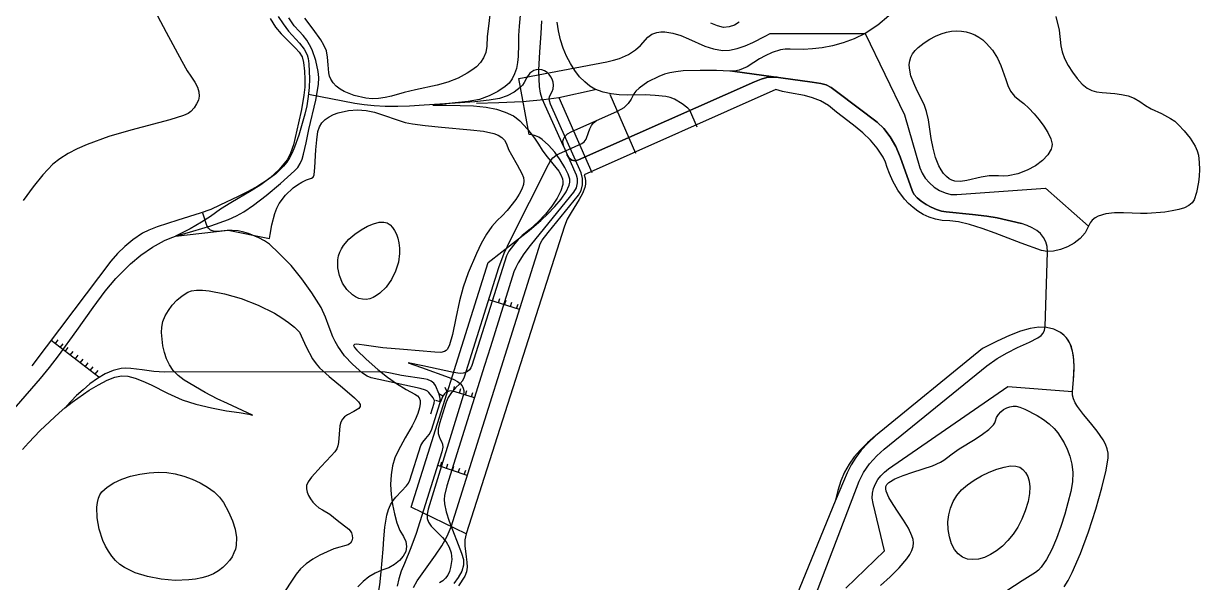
# Model space of a CAD drawing. Header units: inches. Extents: x 14835060 to 15200370, y 4673777 to 4962097.
# Drawn here: x 15122052 to 15169950, y 4842693 to 4865467 of the extents above; entities that cross this region are included whole.
import ezdxf

# ---------------------------------------------------------------- set-up
doc = ezdxf.new("R2010")
doc.units = ezdxf.units.IN
doc.header["$MEASUREMENT"] = 0
for name, color, linetype in [('1000m', 7, 'Continuous'), ('100m', 7, 'Continuous'), ('200m', 7, 'Continuous'), ('500m', 7, 'Continuous'), ('Ã¥Â³Â¶Ã¥Â¶Â¼', 7, 'Continuous'), ('Ã¥Â¸Â‚Ã¨Â¡Â—Ã¥ÂœÂ°', 7, 'Continuous'), ('Ã¦Â²Â³Ã¥Â·ÂÃ£ÂƒÂ»Ã¦Â¹Â–Ã¦Â²Â¼', 7, 'Continuous'), ('Ã¦ÂµÂ·Ã¥Â²Â¸Ã§Â·Âš', 7, 'Continuous'), ('Ã¦Â–Â°Ã¥Â¹Â¹Ã§Â·Âš', 7, 'Continuous'), ('Ã§Â¡Â…Ã¥Â·ÂžÃ¥ÂŸÂ\xa0Ã©Â\xa0Â\xadÃ§Â·Âš', 7, 'Continuous'), ('Ã§Â¡Â…Ã¥Â·ÂžÃ¥ÂœÂ°Ã©Â‰Â„', 7, 'Continuous'), ('Ã§Â¡Â…Ã¥Â·ÂžÃ§Â£ÂÃ¦ÂµÂ®', 7, 'Continuous'), ('Ã§Â¡Â…Ã¥Â·ÂžÃ§Â·Âš', 7, 'Continuous'), ('Ã§ÂºÂœÃ¨Â»ÂŠÃ£ÂƒÂ»Ã§Â´Â¢Ã©ÂÂ“', 7, 'Continuous'), ('Ã¨Â‡Â¨Ã¦ÂµÂ·Ã§Â·Âš', 7, 'Continuous')]:
    doc.layers.add(name, color=color, linetype=linetype)

msp = doc.modelspace()

# ---------------------------------------------------------------- linework, layer by layer
at = {"layer": '1000m'}
msp.add_lwpolyline([(15130201, 4845948), (15130400, 4845568), (15130561, 4845206), (15130674, 4844860), (15130729, 4844527), (15130716, 4844207), (15130681, 4844051), (15130625, 4843897), (15130547, 4843745), (15130445, 4843595), (15130319, 4843447), (15130167, 4843300), (15129988, 4843164), (15129784, 4843050), (15129559, 4842957), (15129316, 4842884), (15129058, 4842830), (15128789, 4842795), (15128227, 4842778), (15127658, 4842825), (15127106, 4842932), (15126599, 4843092), (15126161, 4843300), (15125972, 4843429), (15125800, 4843585), (15125645, 4843765), (15125507, 4843964), (15125386, 4844177), (15125283, 4844402), (15125129, 4844870), (15125048, 4845334), (15125039, 4845763), (15125062, 4845955), (15125104, 4846125), (15125164, 4846271), (15125244, 4846389), (15125458, 4846583), (15125734, 4846754), (15126058, 4846902), (15126415, 4847021), (15126792, 4847111), (15127173, 4847167), (15127544, 4847188), (15127892, 4847170), (15128231, 4847114), (15128577, 4847024), (15128919, 4846904), (15129248, 4846756), (15129551, 4846583), (15129818, 4846389), (15130038, 4846176), (15130201, 4845948)], dxfattribs=at)
at = {"layer": '100m'}
for points in [[(15142312, 4866102), (15142234, 4865353), (15142208, 4864983), (15142208, 4864621), (15142204, 4864124), (15142176, 4863877), (15142128, 4863640), (15142056, 4863417), (15141959, 4863215), (15141832, 4863039), (15141675, 4862896), (15141367, 4862693), (15141021, 4862515), (15140623, 4862376), (15140158, 4862291), (15138725, 4862137), (15139299, 4862139), (15140383, 4862115), (15140901, 4862064), (15141317, 4861975), (15141673, 4861854), (15142011, 4861705), (15142123, 4861629), (15142261, 4861502), (15142574, 4861156), (15142859, 4860798), (15143027, 4860556), (15143180, 4860309), (15143331, 4860097), (15143616, 4859748), (15143850, 4859449), (15143939, 4859298), (15144005, 4859138), (15144023, 4859033), (15144017, 4858914), (15143941, 4858646), (15143789, 4858347), (15143575, 4858028), (15143312, 4857704), (15143013, 4857387), (15142691, 4857090), (15142360, 4856825), (15142201, 4856671), (15142003, 4856434), (15141826, 4856188), (15141726, 4856004), (15140310, 4851536), (15140269, 4851437), (15140213, 4851356), (15140142, 4851293), (15140056, 4851247), (15139956, 4851219), (15139841, 4851210), (15139568, 4851246), (15138318, 4851522), (15137714, 4851641), (15138265, 4851453), (15139385, 4851048), (15139577, 4850966), (15139728, 4850883), (15139840, 4850797), (15139918, 4850708), (15139965, 4850615), (15139985, 4850518), (15139980, 4850415), (15139955, 4850307), (15138540, 4845687), (15138492, 4845478), (15138494, 4845306), (15138547, 4845151), (15138653, 4844994), (15138951, 4844687), (15139115, 4844523), (15139267, 4844343), (15139392, 4844139), (15139474, 4843903), (15139499, 4843630), (15139449, 4843310), (15139396, 4843141), (15139329, 4842993), (15139243, 4842867), (15139133, 4842761), (15138993, 4842676)], [(15151201, 4865521), (15151007, 4865402), (15150797, 4865325), (15150565, 4865310), (15150314, 4865368), (15150043, 4865485)], [(15158497, 4864494), (15158736, 4864678), (15158971, 4864831), (15159201, 4864953), (15159425, 4865047), (15159643, 4865113), (15159855, 4865153), (15160060, 4865167), (15160258, 4865158), (15160448, 4865126), (15160630, 4865073), (15160803, 4865000), (15160967, 4864907), (15161121, 4864798), (15161265, 4864671), (15161522, 4864374), (15161721, 4864056), (15161863, 4863752), (15162056, 4863192), (15162146, 4862941), (15162258, 4862713), (15162411, 4862510), (15162626, 4862334), (15162800, 4862202), (15163001, 4862018), (15163214, 4861793), (15163424, 4861543), (15163617, 4861281), (15163778, 4861020), (15163893, 4860774), (15163946, 4860557), (15163941, 4860455), (15163910, 4860346), (15163774, 4860118), (15163555, 4859890), (15163268, 4859675), (15162930, 4859490), (15162555, 4859349), (15162161, 4859267), (15161961, 4859254), (15161762, 4859261), (15161387, 4859262), (15161052, 4859212), (15160474, 4859066), (15160221, 4859025), (15159983, 4859042), (15159868, 4859080), (15159754, 4859143), (15159642, 4859234), (15159529, 4859357), (15159425, 4859504), (15159336, 4859663), (15159196, 4860012), (15159097, 4860389), (15159025, 4860779), (15158908, 4861538), (15158836, 4861876), (15158737, 4862166), (15158454, 4862729), (15158310, 4863031), (15158196, 4863339), (15158134, 4863646), (15158130, 4863797), (15158148, 4863945), (15158191, 4864090), (15158262, 4864230), (15158363, 4864365), (15158497, 4864494)], [(15156951, 4842572), (15157347, 4842918), (15157720, 4843285), (15158031, 4843651), (15158151, 4843828), (15158240, 4843997), (15158294, 4844157), (15158307, 4844303), (15158285, 4844447), (15158239, 4844597), (15158093, 4844913), (15157897, 4845239), (15157679, 4845564), (15157470, 4845875), (15157297, 4846160), (15157190, 4846409), (15157171, 4846515), (15157178, 4846608), (15157220, 4846691), (15157298, 4846770), (15157544, 4846916), (15157880, 4847053), (15158271, 4847184), (15159069, 4847452), (15159405, 4847599), (15159541, 4847677), (15159651, 4847760), (15159878, 4847940), (15160164, 4848132), (15160808, 4848535), (15161113, 4848736), (15161371, 4848930), (15161556, 4849111), (15161613, 4849195), (15161641, 4849274), (15161685, 4849418), (15161759, 4849544), (15161857, 4849650), (15161972, 4849736), (15162098, 4849803), (15162229, 4849848), (15162359, 4849872), (15162482, 4849875), (15162632, 4849840), (15162836, 4849760), (15163334, 4849497), (15163592, 4849330), (15163832, 4849152), (15164036, 4848971), (15164186, 4848794), (15164438, 4848382), (15164560, 4848126), (15164667, 4847837), (15164746, 4847518), (15164787, 4847171), (15164780, 4846795), (15164715, 4846394), (15164466, 4845471), (15164307, 4844975), (15164129, 4844488), (15163935, 4844034), (15163725, 4843636), (15163504, 4843318), (15163390, 4843197), (15163274, 4843105), (15162730, 4842764), (15162107, 4842358)]]:
    msp.add_lwpolyline(points, dxfattribs=at)
at = {"layer": '200m'}
for points in [[(15132096, 4865666), (15132319, 4865321), (15132543, 4865047), (15132758, 4864825), (15132958, 4864637), (15133136, 4864467), (15133284, 4864295), (15133395, 4864104), (15133461, 4863877), (15133503, 4863530), (15133516, 4863194), (15133504, 4862867), (15133472, 4862552), (15133371, 4861957), (15133252, 4861415), (15133046, 4860527), (15132932, 4860181), (15132786, 4859909), (15132460, 4859514), (15132104, 4859183), (15131724, 4858899), (15131327, 4858645), (15130500, 4858162), (15130081, 4857900), (15129667, 4857602), (15129307, 4857368), (15128834, 4857106), (15128247, 4856804), (15130384, 4857043), (15132073, 4856706), (15132094, 4856868), (15132162, 4857258), (15132283, 4857727), (15132366, 4857946), (15132464, 4858129), (15132729, 4858472), (15133038, 4858769), (15133208, 4858895), (15133389, 4859005), (15133579, 4859095), (15133779, 4859164), (15133844, 4859212), (15133884, 4859305), (15133913, 4859607), (15133954, 4860319), (15133993, 4860725), (15134043, 4861063), (15134104, 4861256), (15134204, 4861419), (15134336, 4861556), (15134495, 4861667), (15134677, 4861757), (15134874, 4861828), (15135295, 4861921), (15135661, 4861947), (15136013, 4861918), (15136353, 4861848), (15136680, 4861752), (15137305, 4861534), (15137603, 4861440), (15137895, 4861375), (15138411, 4861311), (15139080, 4861248), (15140263, 4861139), (15140787, 4861075), (15141215, 4860985), (15141389, 4860917), (15141532, 4860827), (15141643, 4860709), (15141720, 4860558), (15141812, 4860331), (15141923, 4860113), (15142158, 4859709), (15142354, 4859355), (15142413, 4859198), (15142435, 4859056), (15142411, 4858904), (15142344, 4858722), (15142239, 4858518), (15142101, 4858299), (15141751, 4857849), (15141550, 4857634), (15141338, 4857435), (15141122, 4857198), (15140906, 4856878), (15140696, 4856503), (15140499, 4856100), (15140166, 4855313), (15139955, 4854729), (15139811, 4854172), (15139659, 4853458), (15139518, 4852793), (15139408, 4852378), (15139318, 4852201), (15139266, 4852144), (15139205, 4852104), (15139043, 4852070), (15138801, 4852083), (15137525, 4852185), (15136693, 4852260), (15136022, 4852345), (15135631, 4852397), (15135532, 4852387), (15135497, 4852346), (15135527, 4852271), (15135623, 4852155), (15136010, 4851785), (15136478, 4851372), (15136875, 4851054), (15137248, 4850796), (15137643, 4850557), (15137984, 4850367), (15138096, 4850292), (15138170, 4850211), (15138208, 4850113), (15138209, 4849983), (15138176, 4849810), (15138108, 4849579), (15138008, 4849323), (15137884, 4849077), (15137595, 4848588), (15137306, 4848062), (15137182, 4847768), (15137082, 4847446), (15137021, 4847084), (15137002, 4846692), (15137022, 4846283), (15137075, 4845875), (15137157, 4845484), (15137262, 4845125), (15137386, 4844816), (15137524, 4844573), (15137627, 4844365), (15137657, 4844158), (15137620, 4843956), (15137521, 4843764), (15137369, 4843587), (15137168, 4843428), (15136927, 4843295), (15136651, 4843190), (15136372, 4843079), (15136116, 4842926), (15135881, 4842738), (15135667, 4842520)], [(15134389, 4864356), (15134285, 4864587), (15134158, 4864807), (15133853, 4865236), (15133508, 4865685)], [(15141052, 4865816), (15140994, 4865362), (15140942, 4864935), (15140917, 4864550), (15140882, 4864291), (15140794, 4864067), (15140663, 4863873), (15140501, 4863707), (15140318, 4863564), (15140124, 4863442), (15139750, 4863245), (15139335, 4863073), (15138905, 4862951), (15138016, 4862771), (15137553, 4862650), (15137045, 4862506), (15136782, 4862447), (15136517, 4862408), (15136253, 4862398), (15135993, 4862426), (15135523, 4862538), (15135311, 4862611), (15135118, 4862696), (15134945, 4862796), (15134793, 4862911), (15134666, 4863045), (15134564, 4863198), (15134517, 4863317), (15134487, 4863458), (15134459, 4863778), (15134439, 4864097), (15134389, 4864356), (15134389, 4864356)], [(15162856, 4845619), (15162715, 4845269), (15162547, 4844947), (15162356, 4844657), (15162146, 4844399), (15161921, 4844175), (15161684, 4843986), (15161440, 4843833), (15161193, 4843718), (15160949, 4843647), (15160717, 4843624), (15160500, 4843650), (15160301, 4843727), (15160125, 4843854), (15159975, 4844033), (15159854, 4844265), (15159767, 4844550), (15159717, 4844858), (15159706, 4845159), (15159736, 4845448), (15159807, 4845726), (15159918, 4845989), (15160070, 4846235), (15160263, 4846464), (15160497, 4846672), (15160769, 4846863), (15161069, 4847036), (15161382, 4847187), (15161693, 4847308), (15161988, 4847395), (15162253, 4847441), (15162474, 4847439), (15162635, 4847385), (15162758, 4847290), (15162866, 4847168), (15162953, 4847014), (15163014, 4846825), (15163041, 4846595), (15163028, 4846320), (15162968, 4845997), (15162856, 4845619)]]:
    msp.add_lwpolyline(points, dxfattribs=at)
at = {"layer": '500m'}
for points in [[(15127029, 4866684), (15127868, 4865117), (15128504, 4863928), (15128723, 4863539), (15128864, 4863319), (15129032, 4863082), (15129141, 4862871), (15129198, 4862682), (15129207, 4862509), (15129173, 4862347), (15129101, 4862192), (15128996, 4862037), (15128864, 4861879), (15128753, 4861798), (15128569, 4861715), (15128016, 4861540), (15126423, 4861121), (15125522, 4860857), (15124646, 4860544), (15124240, 4860366), (15123865, 4860171), (15123533, 4859960), (15123250, 4859730), (15122844, 4859306), (15122440, 4858808), (15122040, 4858250)], [(15137372, 4856092), (15137324, 4855740), (15137209, 4855382), (15137038, 4855038), (15136821, 4854730), (15136569, 4854478), (15136434, 4854379), (15136294, 4854303), (15136151, 4854251), (15136006, 4854226), (15135860, 4854231), (15135715, 4854268), (15135576, 4854332), (15135446, 4854415), (15135219, 4854629), (15135041, 4854894), (15134917, 4855195), (15134854, 4855515), (15134858, 4855837), (15134887, 4855995), (15134935, 4856147), (15135003, 4856292), (15135091, 4856428), (15135306, 4856674), (15135547, 4856888), (15135803, 4857067), (15136060, 4857208), (15136307, 4857309), (15136532, 4857367), (15136723, 4857378), (15136867, 4857340), (15136980, 4857264), (15137081, 4857162), (15137169, 4857036), (15137244, 4856887), (15137303, 4856717), (15137345, 4856527), (15137368, 4856318), (15137372, 4856092)], [(15122015, 4848105), (15122252, 4848382), (15122732, 4848879), (15123508, 4849604), (15123508, 4849604), (15123735, 4849809), (15124028, 4850042), (15124732, 4850528), (15125101, 4850748), (15125455, 4850930), (15125773, 4851057), (15126036, 4851113), (15126298, 4851094), (15126594, 4851017), (15126914, 4850896), (15127247, 4850745), (15127915, 4850413), (15128520, 4850137), (15129071, 4849961), (15129702, 4849808), (15130319, 4849689), (15130829, 4849617), (15131232, 4849549), (15131380, 4849507), (15130968, 4849706), (15130363, 4849982), (15129945, 4850175), (15129451, 4850436), (15128590, 4850939), (15128348, 4851121), (15128152, 4851328), (15127997, 4851557), (15127879, 4851803), (15127792, 4852062), (15127732, 4852329), (15127671, 4852872), (15127681, 4853093), (15127733, 4853321), (15127824, 4853552), (15127951, 4853779), (15128109, 4853995), (15128296, 4854196), (15128508, 4854373), (15128741, 4854523), (15128896, 4854579), (15129096, 4854606), (15129336, 4854606), (15129610, 4854581), (15130234, 4854460), (15130919, 4854258), (15131615, 4853986), (15132276, 4853660), (15132577, 4853480), (15132850, 4853291), (15133090, 4853095), (15133290, 4852893), (15133564, 4852297), (15133827, 4851812), (15133968, 4851598), (15134105, 4851433), (15134506, 4851083), (15135045, 4850642), (15135530, 4850223), (15135692, 4850057), (15135768, 4849940), (15135765, 4849857), (15135712, 4849785), (15135505, 4849655), (15135248, 4849519), (15135131, 4849439), (15135039, 4849346), (15134976, 4849226), (15134937, 4849078), (15134903, 4848737), (15134881, 4848398), (15134858, 4848254), (15134818, 4848140), (15134728, 4848017), (15134576, 4847847), (15134173, 4847425), (15133782, 4846987), (15133646, 4846798), (15133579, 4846647), (15133572, 4846514), (15133599, 4846375), (15133655, 4846234), (15133736, 4846095), (15133839, 4845964), (15133957, 4845844), (15134087, 4845741), (15134225, 4845659), (15134524, 4845472), (15134832, 4845235), (15135299, 4844861), (15135363, 4844801), (15135413, 4844714), (15135443, 4844612), (15135449, 4844502), (15135426, 4844395), (15135368, 4844300), (15135271, 4844226), (15135129, 4844182), (15134934, 4844138), (15134690, 4844059), (15134415, 4843948), (15134125, 4843809), (15133838, 4843644), (15133570, 4843457), (15133338, 4843251), (15133159, 4843028), (15132521, 4842065)]]:
    msp.add_lwpolyline(points, dxfattribs=at)
at = {"layer": 'Ã¥Â³Â¶Ã¥Â¶Â¼'}
msp.add_lwpolyline([(15164442, 4842518), (15164602, 4842777), (15164768, 4843095), (15165104, 4843869), (15165430, 4844758), (15165726, 4845677), (15165971, 4846543), (15166146, 4847271), (15166230, 4847777), (15166227, 4847961), (15166189, 4848143), (15166121, 4848323), (15166028, 4848502), (15165787, 4848855), (15165506, 4849200), (15165224, 4849534), (15164982, 4849859), (15164888, 4850016), (15164819, 4850171), (15164779, 4850322), (15164774, 4850469), (15164832, 4851111), (15164845, 4851455), (15164832, 4851797), (15164781, 4852123), (15164682, 4852420), (15164610, 4852554), (15164522, 4852675), (15164415, 4852783), (15164290, 4852875), (15164014, 4853011), (15163724, 4853084), (15163409, 4853094), (15163059, 4853043), (15162665, 4852930), (15162216, 4852756), (15161703, 4852521), (15161115, 4852226), (15156758, 4848662), (15156436, 4848374), (15156171, 4848086), (15155951, 4847792), (15155764, 4847486), (15155599, 4847160), (15155444, 4846809), (15155117, 4846007), (15152698, 4840104)], dxfattribs=at)
at = {"layer": 'Ã¥Â¸Â‚Ã¨Â¡Â—Ã¥ÂœÂ°'}
for points in [[(15165428, 4857215), (15165367, 4857075), (15165288, 4856944), (15165089, 4856710), (15164845, 4856517), (15164573, 4856365), (15164288, 4856257), (15164007, 4856195), (15163745, 4856181), (15163518, 4856216), (15162682, 4856517), (15161629, 4856923), (15161093, 4857116), (15160586, 4857277), (15160137, 4857387), (15159775, 4857424), (15159475, 4857439), (15159196, 4857490), (15158938, 4857573), (15158700, 4857683), (15158482, 4857817), (15158282, 4857969), (15158102, 4858136), (15157940, 4858314), (15157667, 4858683), (15157462, 4859043), (15157319, 4859360), (15157234, 4859600), (15157159, 4859813), (15157064, 4860015), (15156827, 4860387), (15156544, 4860719), (15156236, 4861013), (15155924, 4861271), (15155628, 4861496), (15155170, 4861858), (15154839, 4862123), (15154510, 4862312), (15154183, 4862442), (15153863, 4862529), (15153251, 4862639), (15152965, 4862695), (15152696, 4862774), (15144888, 4859298), (15144928, 4859170), (15144945, 4859043), (15144940, 4858917), (15144916, 4858791), (15144823, 4858542), (15144685, 4858290), (15144353, 4857771), (15144200, 4857497), (15144082, 4857209), (15140083, 4844669), (15137847, 4845762), (15140977, 4855729), (15142644, 4857034), (15143125, 4857445), (15143411, 4857717), (15143695, 4858013), (15143950, 4858317), (15144153, 4858613), (15144278, 4858885), (15144304, 4859008), (15144301, 4859119), (15144233, 4859333), (15144101, 4859607), (15143916, 4859912), (15143691, 4860221), (15143439, 4860507), (15143172, 4860741), (15143037, 4860830), (15142903, 4860897), (15142771, 4860936), (15142644, 4860946), (15142232, 4863220), (15145814, 4863910), (15146086, 4863971), (15146322, 4864042), (15146700, 4864206), (15146977, 4864389), (15147181, 4864576), (15147486, 4864912), (15147644, 4865034), (15147845, 4865106), (15148014, 4865128), (15148179, 4865128), (15148503, 4865077), (15148822, 4864974), (15149141, 4864838), (15149801, 4864548), (15150152, 4864433), (15150526, 4864365), (15150805, 4864376), (15151118, 4864446), (15151441, 4864557), (15151753, 4864689), (15152260, 4864945), (15152467, 4865063), (15156328, 4865063), (15157932, 4861741), (15158562, 4859591), (15158651, 4859371), (15158783, 4859162), (15158950, 4858971), (15159146, 4858803), (15159362, 4858665), (15159591, 4858563), (15159827, 4858504), (15160062, 4858494), (15163677, 4858755), (15165428, 4857215)], [(15164774, 4850469), (15164822, 4850967), (15164845, 4851507), (15164818, 4851918), (15164783, 4852113), (15164731, 4852298), (15164657, 4852470), (15164561, 4852625), (15164440, 4852761), (15164290, 4852875), (15164014, 4853011), (15163724, 4853084), (15163409, 4853094), (15163059, 4853043), (15162665, 4852930), (15162216, 4852756), (15161703, 4852521), (15161115, 4852226), (15156758, 4848662), (15156427, 4848377), (15156138, 4848096), (15155889, 4847811), (15155676, 4847512), (15155496, 4847191), (15155345, 4846839), (15155220, 4846447), (15155117, 4846007), (15152698, 4840104)], [(15155552, 4842466), (15157125, 4843979), (15156655, 4845914), (15156623, 4846126), (15156631, 4846331), (15156674, 4846526), (15156749, 4846710), (15156851, 4846883), (15156977, 4847044), (15157124, 4847191), (15157287, 4847324), (15162140, 4850679), (15164774, 4850469)]]:
    msp.add_lwpolyline(points, dxfattribs=at)
at = {"layer": 'Ã¦Â²Â³Ã¥Â·ÂÃ£ÂƒÂ»Ã¦Â¹Â–Ã¦Â²Â¼'}
for points in [[(15120957, 4848957), (15122741, 4851006), (15123104, 4851446), (15123480, 4851934), (15124226, 4852959), (15124889, 4853898), (15125381, 4854568), (15125817, 4855075), (15126413, 4855672), (15126833, 4856028), (15127308, 4856355), (15127794, 4856624), (15128027, 4856727), (15128247, 4856804), (15128947, 4857003), (15129683, 4857221), (15130396, 4857477), (15130726, 4857626), (15131029, 4857792), (15131414, 4858060), (15131935, 4858466), (15132520, 4858953), (15133094, 4859465), (15133219, 4859604), (15133317, 4859764), (15133395, 4859944), (15133457, 4860144), (15133558, 4860606), (15133668, 4861150), (15133953, 4862338), (15134060, 4862980), (15134075, 4863268), (15134056, 4863517), (15133956, 4863962), (15133805, 4864391), (15133705, 4864595), (15133585, 4864791), (15133442, 4864976), (15133275, 4865149), (15133077, 4865373), (15132852, 4865698)], [(15149495, 4861241), (15149192, 4861932), (15149107, 4862011), (15148886, 4862190), (15148572, 4862382), (15148394, 4862455), (15148211, 4862498), (15147777, 4862540), (15147377, 4862555), (15146653, 4862554), (15146316, 4862565), (15145987, 4862599), (15145659, 4862672), (15145325, 4862795), (15145117, 4862916), (15144908, 4863086), (15144704, 4863299), (15144510, 4863550), (15144331, 4863832), (15144171, 4864139), (15144036, 4864464), (15143930, 4864802), (15143846, 4865167), (15143783, 4865516)], [(15140509, 4862221), (15141407, 4862246), (15142375, 4862295), (15143245, 4862366), (15143853, 4862458), (15145338, 4862781)], [(15143853, 4862458), (15145200, 4859399)], [(15146993, 4860177), (15145940, 4862575)]]:
    msp.add_lwpolyline(points, dxfattribs=at)
at = {"layer": 'Ã¦ÂµÂ·Ã¥Â²Â¸Ã§Â·Âš'}
msp.add_lwpolyline([(15164100, 4865750), (15164231, 4865190), (15164308, 4864558), (15164356, 4864316), (15164458, 4864044), (15164602, 4863760), (15164777, 4863480), (15164972, 4863220), (15165175, 4862998), (15165375, 4862830), (15165559, 4862733), (15165760, 4862686), (15165991, 4862658), (15166508, 4862612), (15166777, 4862576), (15167041, 4862515), (15167292, 4862421), (15167521, 4862284), (15167752, 4862125), (15167976, 4861997), (15168397, 4861797), (15168773, 4861603), (15168942, 4861484), (15169097, 4861337), (15169322, 4861090), (15169568, 4860796), (15169780, 4860464), (15169857, 4860286), (15169904, 4860102), (15169940, 4859803), (15169950, 4859518), (15169938, 4859249), (15169910, 4859000), (15169824, 4858579), (15169730, 4858283), (15169651, 4858159), (15169518, 4858053), (15169335, 4857963), (15169107, 4857890), (15168838, 4857830), (15168532, 4857783), (15167824, 4857723), (15167542, 4857724), (15167210, 4857739), (15166849, 4857754), (15166484, 4857750), (15166136, 4857711), (15165829, 4857620), (15165698, 4857550), (15165585, 4857460), (15165495, 4857349), (15165428, 4857215), (15165367, 4857075), (15165288, 4856944), (15165089, 4856710), (15164845, 4856517), (15164573, 4856365), (15164288, 4856257), (15164007, 4856195), (15163745, 4856181), (15163518, 4856216), (15162682, 4856517), (15161629, 4856923), (15161093, 4857116), (15160586, 4857277), (15160137, 4857387), (15159775, 4857424), (15159475, 4857439), (15159196, 4857490), (15158938, 4857573), (15158700, 4857683), (15158482, 4857817), (15158282, 4857969), (15158102, 4858136), (15157940, 4858314), (15157667, 4858683), (15157462, 4859043), (15157319, 4859360), (15157234, 4859600), (15157159, 4859813), (15157064, 4860015), (15156827, 4860387), (15156544, 4860719), (15156236, 4861013), (15155924, 4861271), (15155628, 4861496), (15155170, 4861858), (15154839, 4862123), (15154510, 4862312), (15154183, 4862442), (15153863, 4862529), (15153251, 4862639), (15152965, 4862695), (15152696, 4862774), (15144888, 4859298), (15144928, 4859170), (15144945, 4859043), (15144940, 4858917), (15144916, 4858791), (15144823, 4858542), (15144685, 4858290), (15144353, 4857771), (15144200, 4857497), (15144082, 4857209), (15140083, 4844669), (15140032, 4844428), (15140025, 4844191), (15140079, 4843738), (15140110, 4843525), (15140122, 4843322), (15140101, 4843132), (15140030, 4842955), (15139775, 4842563)], dxfattribs=at)
at = {"layer": 'Ã¦Â–Â°Ã¥Â¹Â¹Ã§Â·Âš'}
for points in [[(15127790, 4851261), (15127358, 4851293), (15126886, 4851360), (15126427, 4851415), (15126218, 4851425), (15126033, 4851414), (15125703, 4851334), (15125378, 4851192), (15125061, 4851005), (15124759, 4850784), (15124476, 4850546), (15124216, 4850305), (15123784, 4849869)], [(15136582, 4851282), (15127790, 4851261)], [(15136999, 4845863), (15137102, 4846031), (15137215, 4846175), (15137449, 4846417), (15137656, 4846632), (15137734, 4846743), (15137788, 4846864), (15138233, 4848281), (15138310, 4848408), (15138438, 4848555), (15138573, 4848721), (15138668, 4848905), (15139018, 4850022), (15139029, 4850187), (15138983, 4850367), (15138833, 4850715), (15138761, 4850817), (15138650, 4850899), (15138511, 4850958), (15138356, 4850994), (15137441, 4851129), (15137002, 4851219), (15136776, 4851263), (15136582, 4851282)], [(15136999, 4845863), (15137102, 4846031), (15137215, 4846175), (15137449, 4846417), (15137656, 4846632), (15137734, 4846743), (15137788, 4846864), (15138233, 4848281), (15138310, 4848408), (15138438, 4848555), (15138573, 4848721), (15138668, 4848905), (15139018, 4850022), (15139029, 4850187), (15138983, 4850367), (15138833, 4850715), (15138761, 4850817), (15138650, 4850899), (15138511, 4850958), (15138356, 4850994), (15137441, 4851129), (15137002, 4851219), (15136776, 4851263), (15136582, 4851282)], [(15136481, 4842128), (15136561, 4842596), (15136624, 4843123), (15136702, 4844055), (15136727, 4844466), (15136768, 4844952), (15136850, 4845442), (15136915, 4845665), (15136999, 4845863)]]:
    msp.add_lwpolyline(points, dxfattribs=at)
at = {"layer": 'Ã§Â¡Â…Ã¥Â·ÂžÃ¥ÂŸÂ\xa0Ã©Â\xa0Â\xadÃ§Â·Âš'}
msp.add_lwpolyline([(15144183, 4860131), (15144275, 4859982), (15144387, 4859896), (15144518, 4859872), (15144663, 4859909), (15151820, 4863096), (15152095, 4863204), (15152331, 4863266), (15152543, 4863287), (15152746, 4863274), (15152543, 4863287), (15152331, 4863266), (15152095, 4863204), (15151820, 4863096), (15144663, 4859909), (15144518, 4859872), (15144387, 4859896), (15144275, 4859982), (15144183, 4860131)], dxfattribs=at)
at = {"layer": 'Ã§Â¡Â…Ã¥Â·ÂžÃ¥ÂœÂ°Ã©Â‰Â„'}
for points in [[(15143632, 4862959), (15143620, 4863079), (15143587, 4863194), (15143533, 4863301), (15143462, 4863396), (15143376, 4863477), (15143278, 4863538), (15143168, 4863578), (15143051, 4863592), (15142937, 4863581), (15142838, 4863551), (15142752, 4863503), (15142676, 4863440), (15142549, 4863273), (15142444, 4863065), (15142379, 4862956), (15142287, 4862853), (15142041, 4862667), (15141745, 4862517), (15141438, 4862412), (15141012, 4862338), (15140433, 4862277), (15139431, 4862212), (15138376, 4862144), (15137775, 4862105), (15137296, 4862089)], [(15143632, 4862959), (15143620, 4863079), (15143587, 4863194), (15143533, 4863301), (15143462, 4863396), (15143376, 4863477), (15143278, 4863538), (15143168, 4863578), (15143051, 4863592), (15142937, 4863581), (15142838, 4863551), (15142752, 4863503), (15142676, 4863440), (15142549, 4863273), (15142444, 4863065), (15142379, 4862956), (15142287, 4862853), (15142041, 4862667), (15141745, 4862517), (15141438, 4862412), (15141012, 4862338), (15140433, 4862277), (15139431, 4862212), (15138376, 4862144), (15137775, 4862105), (15137296, 4862089)], [(15137936, 4842495), (15138085, 4842763), (15138558, 4843427), (15138830, 4843801), (15139090, 4844189), (15139313, 4844581), (15139472, 4844965), (15143036, 4856320), (15143101, 4856489), (15143182, 4856641), (15143416, 4856956), (15144663, 4858479), (15144766, 4858664), (15144823, 4858896), (15144824, 4859146), (15144761, 4859383), (15143515, 4862183), (15143469, 4862311), (15143458, 4862407), (15143474, 4862482), (15143507, 4862548), (15143589, 4862700), (15143620, 4862811), (15143632, 4862959)], [(15137296, 4862089), (15136785, 4862090), (15136332, 4862112), (15135925, 4862153), (15135552, 4862212), (15133664, 4862569)], [(15140016, 4851066), (15141418, 4855530), (15141626, 4856108), (15141881, 4856652), (15143431, 4859717), (15143518, 4859866), (15143615, 4859988), (15143727, 4860084), (15143859, 4860158), (15144791, 4860572), (15144893, 4860647), (15144967, 4860755), (15145069, 4861031), (15145120, 4861176), (15145184, 4861312), (15145272, 4861426), (15145395, 4861509)], [(15142258, 4853817), (15141007, 4854210)], [(15141156, 4854163), (15141214, 4854347)], [(15141401, 4854086), (15141459, 4854270)], [(15141646, 4854010), (15141704, 4854193)], [(15141891, 4853933), (15141948, 4854116)], [(15142136, 4853856), (15142193, 4854039)], [(15139822, 4850793), (15139653, 4850627), (15139487, 4850428), (15139347, 4850225), (15139262, 4850046), (15138989, 4849177), (15138940, 4848941), (15138941, 4848767), (15138976, 4848638), (15139029, 4848535), (15139083, 4848440), (15139123, 4848334), (15139133, 4848200), (15139096, 4848019), (15138050, 4844683), (15137831, 4844108), (15137563, 4843472), (15137438, 4843152), (15137335, 4842841), (15137265, 4842549)], [(15139310, 4850466), (15139226, 4850639)], [(15139561, 4850486), (15139601, 4850674)], [(15139822, 4850793), (15139942, 4850918), (15140016, 4851066)], [(15139822, 4850793), (15139942, 4850918), (15140016, 4851066)], [(15139132, 4850286), (15138967, 4850385)], [(15140417, 4850215), (15139638, 4850465), (15139435, 4850497), (15139348, 4850481), (15139269, 4850441), (15139197, 4850377), (15139132, 4850287), (15139018, 4850022)], [(15139807, 4850411), (15139866, 4850594)], [(15140051, 4850333), (15140110, 4850516)], [(15140295, 4850254), (15140354, 4850437)], [(15139028, 4850052), (15138846, 4850114)], [(15140127, 4847052), (15138929, 4847455)], [(15139033, 4847420), (15139094, 4847603)], [(15139276, 4847338), (15139337, 4847521)], [(15139519, 4847256), (15139581, 4847439)], [(15139762, 4847175), (15139824, 4847357)], [(15140006, 4847093), (15140067, 4847275)]]:
    msp.add_lwpolyline(points, dxfattribs=at)
at = {"layer": 'Ã§Â¡Â…Ã¥Â·ÂžÃ§Â£ÂÃ¦ÂµÂ®'}
msp.add_lwpolyline([(15138641, 4849566), (15138775, 4849994), (15138793, 4850112), (15138743, 4850213), (15138561, 4850440), (15138507, 4850488), (15138430, 4850530), (15138213, 4850594), (15136206, 4851027), (15136044, 4851094), (15135859, 4851219), (15135454, 4851583), (15135132, 4851929), (15134852, 4852322), (15134745, 4852508), (15134655, 4852702), (15134503, 4853102), (15134355, 4853507), (15134169, 4853898), (15133798, 4854498), (15133394, 4855069), (15132947, 4855608), (15132450, 4856116), (15132065, 4856472), (15131866, 4856618), (15131635, 4856735), (15131221, 4856907), (15131029, 4856969), (15130795, 4857015), (15130551, 4857038), (15130344, 4857035), (15129963, 4856998), (15129792, 4857000), (15129667, 4857042), (15129580, 4857124), (15129522, 4857244), (15129354, 4857743)], dxfattribs=at)
msp.add_lwpolyline([(15138641, 4849566), (15138775, 4849994), (15138793, 4850112), (15138743, 4850213), (15138561, 4850440), (15138507, 4850488), (15138430, 4850530), (15138213, 4850594), (15136206, 4851027), (15136044, 4851094), (15135859, 4851219), (15135454, 4851583), (15135132, 4851929), (15134852, 4852322), (15134745, 4852508), (15134655, 4852702), (15134503, 4853102), (15134355, 4853507), (15134169, 4853898), (15133798, 4854498), (15133394, 4855069), (15132947, 4855608), (15132450, 4856116), (15132065, 4856472), (15131866, 4856618), (15131635, 4856735), (15131221, 4856907), (15131029, 4856969), (15130795, 4857015), (15130551, 4857038), (15130344, 4857035), (15129963, 4856998), (15129792, 4857000), (15129667, 4857042), (15129580, 4857124), (15129522, 4857244), (15129354, 4857743)], dxfattribs=at)
at = {"layer": 'Ã§Â¡Â…Ã¥Â·ÂžÃ§Â·Âš'}
for points in [[(15132419, 4865748), (15132626, 4865447), (15132850, 4865156), (15133287, 4864666), (15133483, 4864424), (15133611, 4864197), (15133649, 4864047), (15133679, 4863822), (15133702, 4863212), (15133688, 4862856), (15133652, 4862487), (15133592, 4862119), (15133505, 4861768), (15133262, 4860912), (15133096, 4860427), (15132998, 4860199), (15132890, 4859993), (15132773, 4859817), (15132641, 4859652), (15132333, 4859349), (15131980, 4859080), (15131597, 4858840), (15131198, 4858623), (15130798, 4858424), (15130050, 4858061), (15129675, 4857892), (15129249, 4857736), (15128336, 4857450), (15127491, 4857185), (15127150, 4857054), (15126893, 4856920), (15126510, 4856653), (15126179, 4856382), (15125884, 4856095), (15125609, 4855780), (15124104, 4853789), (15122392, 4851519)], [(15132419, 4865748), (15132626, 4865447), (15132850, 4865156), (15133287, 4864666), (15133483, 4864424), (15133611, 4864197), (15133649, 4864047), (15133679, 4863822), (15133702, 4863212), (15133688, 4862856), (15133652, 4862487), (15133592, 4862119), (15133505, 4861768), (15133262, 4860912), (15133096, 4860427), (15132998, 4860199), (15132890, 4859993), (15132773, 4859817), (15132641, 4859652), (15132333, 4859349), (15131980, 4859080), (15131597, 4858840), (15131198, 4858623), (15130798, 4858424), (15130050, 4858061), (15129675, 4857892), (15129249, 4857736), (15128336, 4857450), (15127491, 4857185), (15127150, 4857054), (15126893, 4856920), (15126510, 4856653), (15126179, 4856382), (15125884, 4856095), (15125609, 4855780), (15124104, 4853789), (15122392, 4851519)], [(15144042, 4860464), (15143179, 4862403), (15143110, 4862624), (15143067, 4862899), (15143048, 4863217), (15143047, 4863567), (15143084, 4864318), (15143142, 4865063), (15143162, 4865581)], [(15144042, 4860464), (15143179, 4862403), (15143110, 4862624), (15143067, 4862899), (15143048, 4863217), (15143047, 4863567), (15143084, 4864318), (15143142, 4865063), (15143162, 4865581)]]:
    msp.add_lwpolyline(points, dxfattribs=at)
at = {"layer": 'Ã§ÂºÂœÃ¨Â»ÂŠÃ£ÂƒÂ»Ã§Â´Â¢Ã©ÂÂ“'}
for points in [[(15125125, 4851057), (15123173, 4852551)], [(15123342, 4852422), (15123459, 4852575)], [(15123546, 4852266), (15123663, 4852419)], [(15123749, 4852110), (15123866, 4852263)], [(15123953, 4851954), (15124070, 4852107)], [(15124157, 4851798), (15124274, 4851951)], [(15124361, 4851642), (15124478, 4851795)], [(15124565, 4851486), (15124682, 4851639)], [(15124769, 4851330), (15124885, 4851483)], [(15124972, 4851174), (15125089, 4851327)]]:
    msp.add_lwpolyline(points, dxfattribs=at)
at = {"layer": 'Ã¨Â‡Â¨Ã¦ÂµÂ·Ã§Â·Âš'}
for points in [[(15159601, 4871672), (15159477, 4870851), (15159256, 4869788), (15159004, 4868742), (15158785, 4867975), (15158671, 4867678), (15158507, 4867336), (15158291, 4866962), (15158020, 4866569), (15157691, 4866169), (15157301, 4865777), (15156847, 4865404), (15156328, 4865063)], [(15156328, 4865063), (15155885, 4864841), (15155438, 4864674), (15154998, 4864555), (15154576, 4864477), (15154182, 4864432), (15153827, 4864413), (15153276, 4864422), (15153072, 4864421), (15152883, 4864396), (15152548, 4864292), (15152265, 4864154), (15152027, 4864026), (15151794, 4863882), (15151520, 4863707), (15151365, 4863628), (15151197, 4863565), (15151014, 4863527), (15150815, 4863522), (15150282, 4863546), (15149606, 4863555), (15148925, 4863532), (15148626, 4863504), (15148378, 4863462), (15148156, 4863399), (15147927, 4863312), (15147484, 4863088), (15147123, 4862836), (15146995, 4862712), (15146914, 4862598), (15146808, 4862391), (15146681, 4862204), (15146498, 4862033), (15146225, 4861878), (15144343, 4861040), (15144200, 4860954), (15144076, 4860825), (15144034, 4860746), (15144011, 4860660), (15144012, 4860565), (15144042, 4860464), (15144561, 4859298), (15144598, 4859159), (15144602, 4858976), (15144559, 4858777), (15144456, 4858592), (15142917, 4856704), (15142684, 4856418), (15142427, 4856080), (15142193, 4855715), (15142099, 4855530), (15142029, 4855348), (15141071, 4852298)], [(15156328, 4865063), (15155885, 4864841), (15155438, 4864674), (15154998, 4864555), (15154576, 4864477), (15154182, 4864432), (15153827, 4864413), (15153276, 4864422), (15153072, 4864421), (15152883, 4864396), (15152548, 4864292), (15152265, 4864154), (15152027, 4864026), (15151794, 4863882), (15151520, 4863707), (15151365, 4863628), (15151197, 4863565), (15151014, 4863527), (15150815, 4863522), (15150282, 4863546), (15149606, 4863555), (15148925, 4863532), (15148626, 4863504), (15148378, 4863462), (15148156, 4863399), (15147927, 4863312), (15147484, 4863088), (15147123, 4862836), (15146995, 4862712), (15146914, 4862598), (15146808, 4862391), (15146681, 4862204), (15146498, 4862033), (15146225, 4861878), (15144343, 4861040), (15144200, 4860954), (15144076, 4860825), (15144034, 4860746), (15144011, 4860660), (15144012, 4860565), (15144042, 4860464), (15144561, 4859298), (15144598, 4859159), (15144602, 4858976), (15144559, 4858777), (15144456, 4858592), (15142917, 4856704), (15142684, 4856418), (15142427, 4856080), (15142193, 4855715), (15142099, 4855530), (15142029, 4855348), (15141071, 4852298)], [(15150935, 4863522), (15154176, 4863078), (15154527, 4863027), (15154749, 4862970), (15154945, 4862861), (15155220, 4862658), (15156817, 4861445), (15157092, 4861187), (15157356, 4860848), (15157587, 4860456), (15157765, 4860041), (15158243, 4858662), (15158321, 4858517), (15158450, 4858371), (15158617, 4858229), (15158811, 4858098), (15159021, 4857983), (15159237, 4857889), (15159445, 4857822), (15159636, 4857788), (15160709, 4857688), (15161292, 4857621), (15161706, 4857553), (15162697, 4857320)], [(15162697, 4857320), (15161706, 4857553), (15161292, 4857621), (15160709, 4857688), (15159636, 4857788), (15159445, 4857822), (15159237, 4857889), (15159021, 4857983), (15158811, 4858098), (15158617, 4858229), (15158450, 4858371), (15158321, 4858517), (15158243, 4858662), (15157765, 4860041), (15157587, 4860456), (15157356, 4860848), (15157092, 4861187), (15156817, 4861445), (15155220, 4862658), (15154945, 4862861), (15154749, 4862970), (15154527, 4863027), (15154176, 4863078), (15150935, 4863522)], [(15162542, 4852263), (15163026, 4852482), (15163372, 4852659), (15163495, 4852751), (15163583, 4852854), (15163639, 4852976), (15163660, 4853125), (15163754, 4856152), (15163741, 4856378), (15163688, 4856577), (15163599, 4856753), (15163475, 4856905), (15163320, 4857037), (15163137, 4857148), (15162928, 4857242), (15162697, 4857320)], [(15141071, 4852298), (15140832, 4851537)], [(15153672, 4840488), (15156084, 4846826), (15156261, 4847174), (15156510, 4847523), (15156802, 4847847), (15157105, 4848122), (15161294, 4851525), (15161709, 4851818), (15162113, 4852052), (15162542, 4852263)], [(15153672, 4840488), (15156084, 4846826), (15156261, 4847174), (15156510, 4847523), (15156802, 4847847), (15157105, 4848122), (15161294, 4851525), (15161709, 4851818), (15162113, 4852052), (15162542, 4852263)], [(15140832, 4851537), (15139292, 4846631), (15139202, 4846242), (15139189, 4846070), (15139195, 4845904), (15139262, 4845569), (15139394, 4845187), (15139892, 4843885), (15139969, 4843625), (15139977, 4843393), (15139910, 4843161), (15139760, 4842901), (15139575, 4842646)], [(15140832, 4851537), (15139292, 4846631), (15139202, 4846242), (15139189, 4846070), (15139195, 4845904), (15139262, 4845569), (15139394, 4845187), (15139892, 4843885), (15139969, 4843625), (15139977, 4843393), (15139910, 4843161), (15139760, 4842901), (15139575, 4842646)]]:
    msp.add_lwpolyline(points, dxfattribs=at)

doc.saveas('drawing.dxf')
